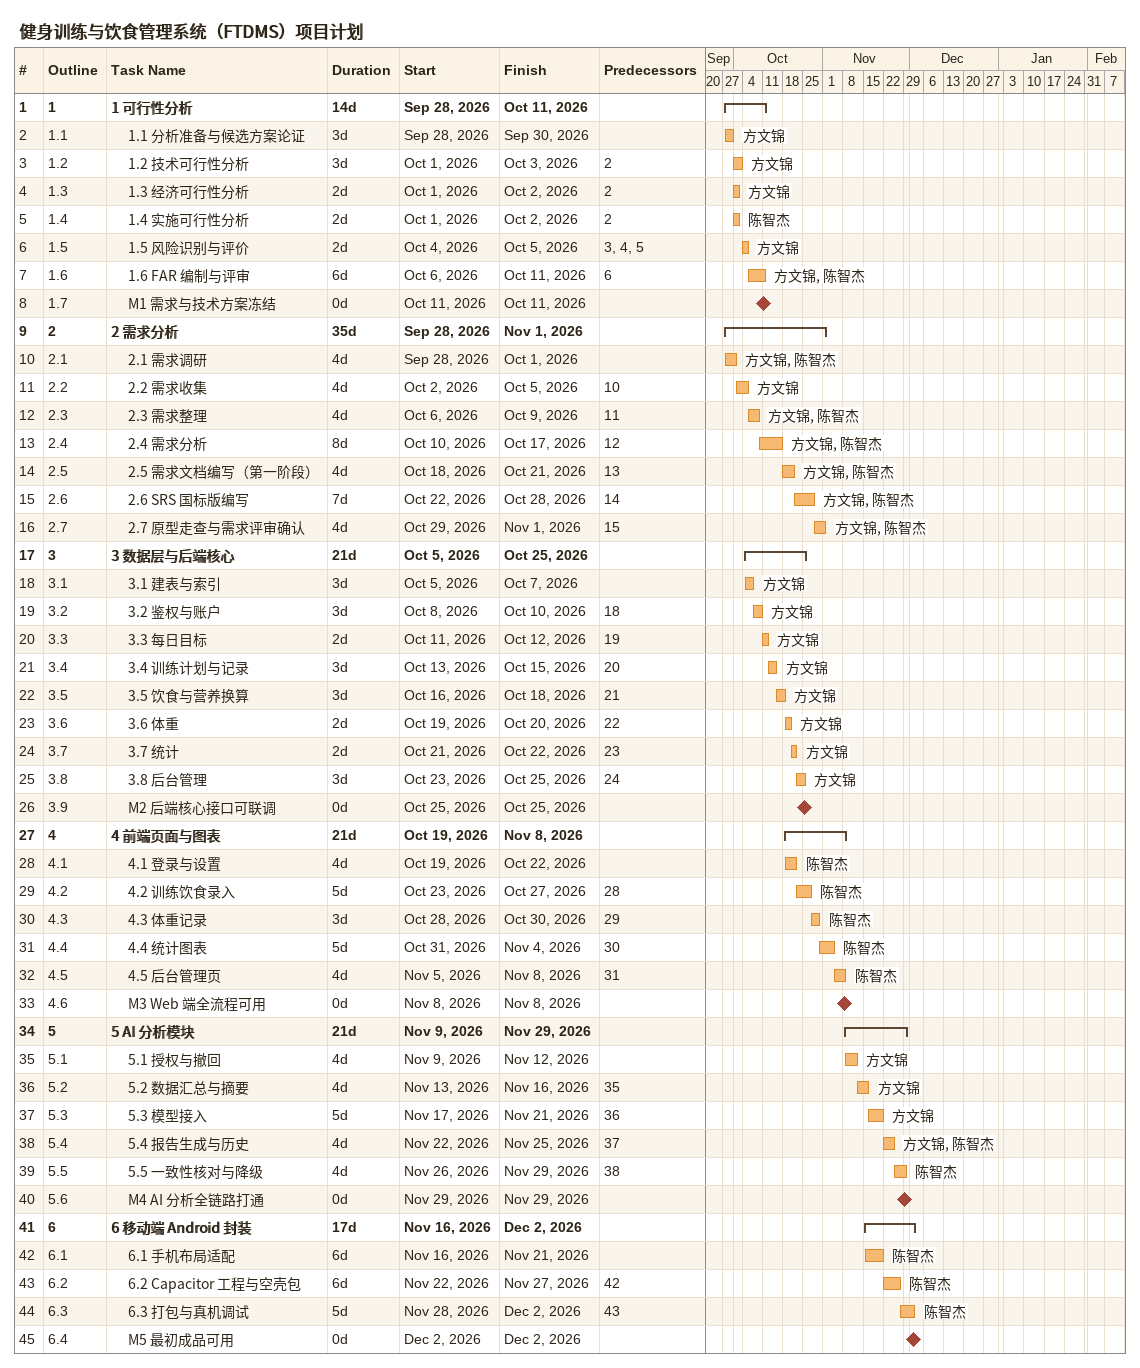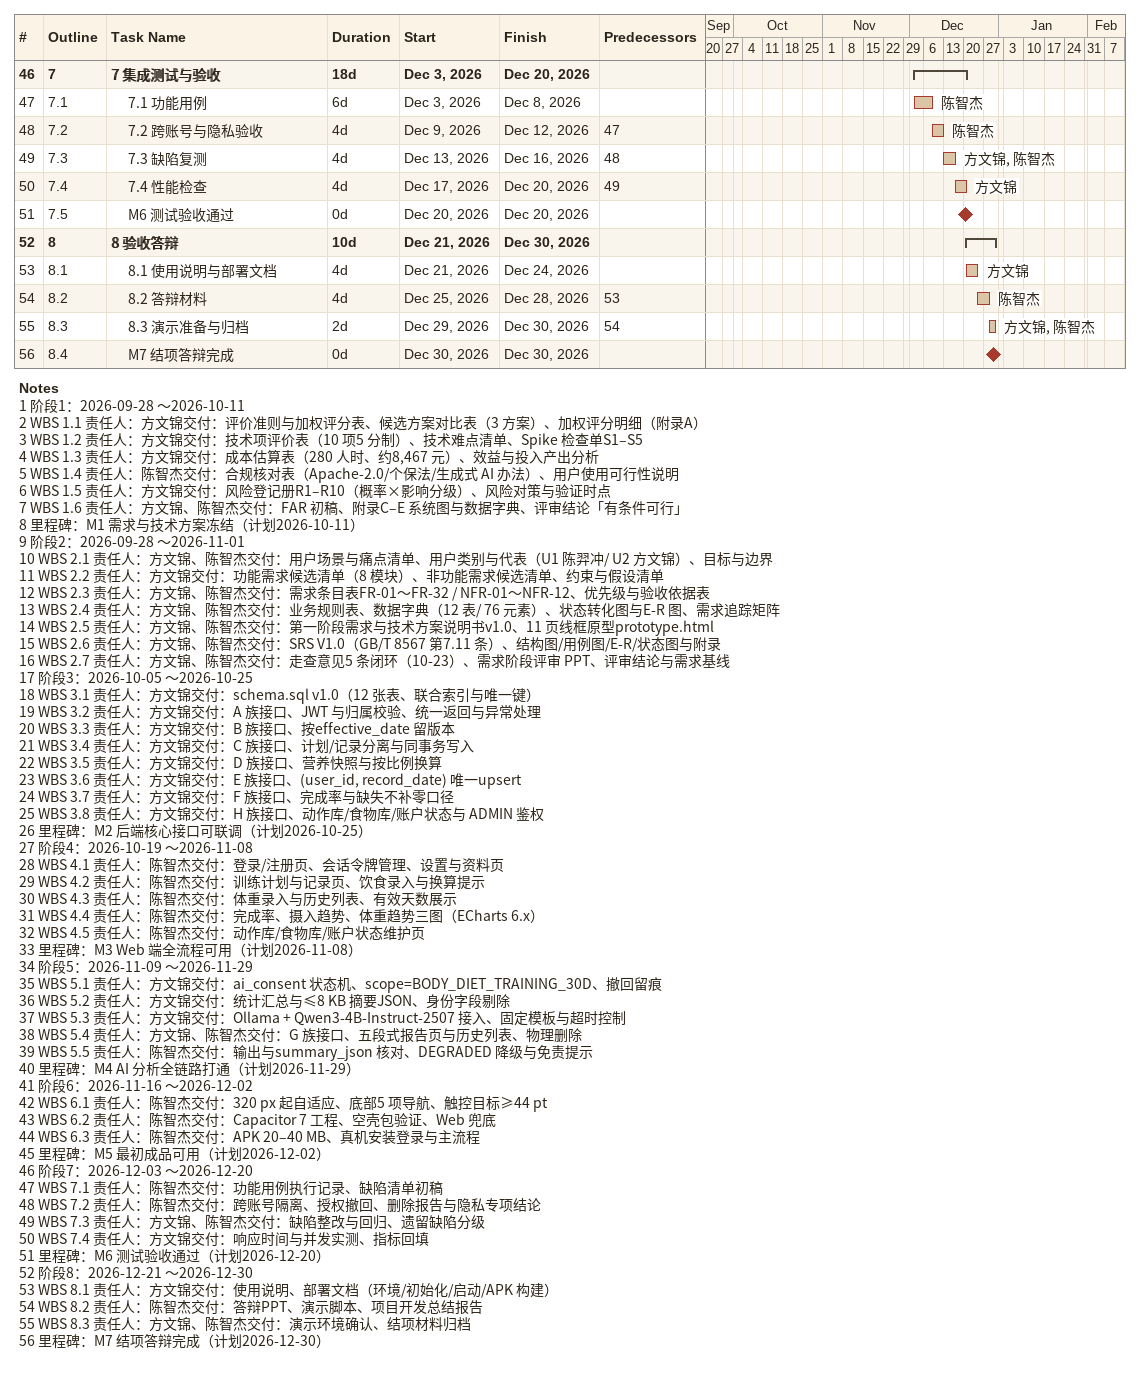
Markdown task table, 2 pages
健身训练与饮食管理系统（FTDMS）项目计划

| ID | WBS | Task | Duration | Start | Finish | Predecessors | Resources |
|---|---|---|---|---|---|---|---|
| 1 | 1 | **1 可行性分析** | 14d | 2026-09-28 | 2026-10-11 |  |  |
| 2 | 1.1 | 1.1 分析准备与候选方案论证 | 3d | 2026-09-28 | 2026-09-30 |  | 方文锦 |
| 3 | 1.2 | 1.2 技术可行性分析 | 3d | 2026-10-01 | 2026-10-03 | 2 | 方文锦 |
| 4 | 1.3 | 1.3 经济可行性分析 | 2d | 2026-10-01 | 2026-10-02 | 2 | 方文锦 |
| 5 | 1.4 | 1.4 实施可行性分析 | 2d | 2026-10-01 | 2026-10-02 | 2 | 陈智杰 |
| 6 | 1.5 | 1.5 风险识别与评价 | 2d | 2026-10-04 | 2026-10-05 | 3, 4, 5 | 方文锦 |
| 7 | 1.6 | 1.6 FAR 编制与评审 | 6d | 2026-10-06 | 2026-10-11 | 6 | 方文锦, 陈智杰 |
| 8 | 1.7 | M1 需求与技术方案冻结 | 0d | 2026-10-11 | 2026-10-11 |  |  |
| 9 | 2 | **2 需求分析** | 35d | 2026-09-28 | 2026-11-01 |  |  |
| 10 | 2.1 | 2.1 需求调研 | 4d | 2026-09-28 | 2026-10-01 |  | 方文锦, 陈智杰 |
| 11 | 2.2 | 2.2 需求收集 | 4d | 2026-10-02 | 2026-10-05 | 10 | 方文锦 |
| 12 | 2.3 | 2.3 需求整理 | 4d | 2026-10-06 | 2026-10-09 | 11 | 方文锦, 陈智杰 |
| 13 | 2.4 | 2.4 需求分析 | 8d | 2026-10-10 | 2026-10-17 | 12 | 方文锦, 陈智杰 |
| 14 | 2.5 | 2.5 需求文档编写（第一阶段） | 4d | 2026-10-18 | 2026-10-21 | 13 | 方文锦, 陈智杰 |
| 15 | 2.6 | 2.6 SRS 国标版编写 | 7d | 2026-10-22 | 2026-10-28 | 14 | 方文锦, 陈智杰 |
| 16 | 2.7 | 2.7 原型走查与需求评审确认 | 4d | 2026-10-29 | 2026-11-01 | 15 | 方文锦, 陈智杰 |
| 17 | 3 | **3 数据层与后端核心** | 21d | 2026-10-05 | 2026-10-25 |  |  |
| 18 | 3.1 | 3.1 建表与索引 | 3d | 2026-10-05 | 2026-10-07 |  | 方文锦 |
| 19 | 3.2 | 3.2 鉴权与账户 | 3d | 2026-10-08 | 2026-10-10 | 18 | 方文锦 |
| 20 | 3.3 | 3.3 每日目标 | 2d | 2026-10-11 | 2026-10-12 | 19 | 方文锦 |
| 21 | 3.4 | 3.4 训练计划与记录 | 3d | 2026-10-13 | 2026-10-15 | 20 | 方文锦 |
| 22 | 3.5 | 3.5 饮食与营养换算 | 3d | 2026-10-16 | 2026-10-18 | 21 | 方文锦 |
| 23 | 3.6 | 3.6 体重 | 2d | 2026-10-19 | 2026-10-20 | 22 | 方文锦 |
| 24 | 3.7 | 3.7 统计 | 2d | 2026-10-21 | 2026-10-22 | 23 | 方文锦 |
| 25 | 3.8 | 3.8 后台管理 | 3d | 2026-10-23 | 2026-10-25 | 24 | 方文锦 |
| 26 | 3.9 | M2 后端核心接口可联调 | 0d | 2026-10-25 | 2026-10-25 |  |  |
| 27 | 4 | **4 前端页面与图表** | 21d | 2026-10-19 | 2026-11-08 |  |  |
| 28 | 4.1 | 4.1 登录与设置 | 4d | 2026-10-19 | 2026-10-22 |  | 陈智杰 |
| 29 | 4.2 | 4.2 训练饮食录入 | 5d | 2026-10-23 | 2026-10-27 | 28 | 陈智杰 |
| 30 | 4.3 | 4.3 体重记录 | 3d | 2026-10-28 | 2026-10-30 | 29 | 陈智杰 |
| 31 | 4.4 | 4.4 统计图表 | 5d | 2026-10-31 | 2026-11-04 | 30 | 陈智杰 |
| 32 | 4.5 | 4.5 后台管理页 | 4d | 2026-11-05 | 2026-11-08 | 31 | 陈智杰 |
| 33 | 4.6 | M3 Web 端全流程可用 | 0d | 2026-11-08 | 2026-11-08 |  |  |
| 34 | 5 | **5 AI 分析模块** | 21d | 2026-11-09 | 2026-11-29 |  |  |
| 35 | 5.1 | 5.1 授权与撤回 | 4d | 2026-11-09 | 2026-11-12 |  | 方文锦 |
| 36 | 5.2 | 5.2 数据汇总与摘要 | 4d | 2026-11-13 | 2026-11-16 | 35 | 方文锦 |
| 37 | 5.3 | 5.3 模型接入 | 5d | 2026-11-17 | 2026-11-21 | 36 | 方文锦 |
| 38 | 5.4 | 5.4 报告生成与历史 | 4d | 2026-11-22 | 2026-11-25 | 37 | 方文锦, 陈智杰 |
| 39 | 5.5 | 5.5 一致性核对与降级 | 4d | 2026-11-26 | 2026-11-29 | 38 | 陈智杰 |
| 40 | 5.6 | M4 AI 分析全链路打通 | 0d | 2026-11-29 | 2026-11-29 |  |  |
| 41 | 6 | **6 移动端 Android 封装** | 17d | 2026-11-16 | 2026-12-02 |  |  |
| 42 | 6.1 | 6.1 手机布局适配 | 6d | 2026-11-16 | 2026-11-21 |  | 陈智杰 |
| 43 | 6.2 | 6.2 Capacitor 工程与空壳包 | 6d | 2026-11-22 | 2026-11-27 | 42 | 陈智杰 |
| 44 | 6.3 | 6.3 打包与真机调试 | 5d | 2026-11-28 | 2026-12-02 | 43 | 陈智杰 |
| 45 | 6.4 | M5 最初成品可用 | 0d | 2026-12-02 | 2026-12-02 |  |  |
| 46 | 7 | **7 集成测试与验收** | 18d | 2026-12-03 | 2026-12-20 |  |  |
| 47 | 7.1 | 7.1 功能用例 | 6d | 2026-12-03 | 2026-12-08 |  | 陈智杰 |
| 48 | 7.2 | 7.2 跨账号与隐私验收 | 4d | 2026-12-09 | 2026-12-12 | 47 | 陈智杰 |
| 49 | 7.3 | 7.3 缺陷复测 | 4d | 2026-12-13 | 2026-12-16 | 48 | 方文锦, 陈智杰 |
| 50 | 7.4 | 7.4 性能检查 | 4d | 2026-12-17 | 2026-12-20 | 49 | 方文锦 |
| 51 | 7.5 | M6 测试验收通过 | 0d | 2026-12-20 | 2026-12-20 |  |  |
| 52 | 8 | **8 验收答辩** | 10d | 2026-12-21 | 2026-12-30 |  |  |
| 53 | 8.1 | 8.1 使用说明与部署文档 | 4d | 2026-12-21 | 2026-12-24 |  | 方文锦 |
| 54 | 8.2 | 8.2 答辩材料 | 4d | 2026-12-25 | 2026-12-28 | 53 | 陈智杰 |
| 55 | 8.3 | 8.3 演示准备与归档 | 2d | 2026-12-29 | 2026-12-30 | 54 | 方文锦, 陈智杰 |
| 56 | 8.4 | M7 结项答辩完成 | 0d | 2026-12-30 | 2026-12-30 |  |  |

Notes
- 1: 阶段 1：2026-09-28 ～ 2026-10-11
- 2: WBS 1.1 责任人：方文锦 交付：评价准则与加权评分表、候选方案对比表（3 方案）、加权评分明细（附录 A）
- 3: WBS 1.2 责任人：方文锦 交付：技术项评价表（10 项 5 分制）、技术难点清单、Spike 检查单 S1–S5
- 4: WBS 1.3 责任人：方文锦 交付：成本估算表（280 人时、约 8,467 元）、效益与投入产出分析
- 5: WBS 1.4 责任人：陈智杰 交付：合规核对表（Apache-2.0/个保法/生成式 AI 办法）、用户使用可行性说明
- 6: WBS 1.5 责任人：方文锦 交付：风险登记册 R1–R10（概率×影响分级）、风险对策与验证时点
- 7: WBS 1.6 责任人：方文锦、陈智杰 交付：FAR 初稿、附录 C–E 系统图与数据字典、评审结论「有条件可行」
- 8: 里程碑：M1 需求与技术方案冻结（计划 2026-10-11）
- 9: 阶段 2：2026-09-28 ～ 2026-11-01
- 10: WBS 2.1 责任人：方文锦、陈智杰 交付：用户场景与痛点清单、用户类别与代表（U1 陈羿冲 / U2 方文锦）、目标与边界
- 11: WBS 2.2 责任人：方文锦 交付：功能需求候选清单（8 模块）、非功能需求候选清单、约束与假设清单
- 12: WBS 2.3 责任人：方文锦、陈智杰 交付：需求条目表 FR-01～FR-32 / NFR-01～NFR-12、优先级与验收依据表
- 13: WBS 2.4 责任人：方文锦、陈智杰 交付：业务规则表、数据字典（12 表 / 76 元素）、状态转化图与 E-R 图、需求追踪矩阵
- 14: WBS 2.5 责任人：方文锦、陈智杰 交付：第一阶段需求与技术方案说明书 v1.0、11 页线框原型 prototype.html
- 15: WBS 2.6 责任人：方文锦、陈智杰 交付：SRS V1.0（GB/T 8567 第 7.11 条）、结构图/用例图/E-R/状态图与附录
- 16: WBS 2.7 责任人：方文锦、陈智杰 交付：走查意见 5 条闭环（10-23）、需求阶段评审 PPT、评审结论与需求基线
- 17: 阶段 3：2026-10-05 ～ 2026-10-25
- 18: WBS 3.1 责任人：方文锦 交付：schema.sql v1.0（12 张表、联合索引与唯一键）
- 19: WBS 3.2 责任人：方文锦 交付：A 族接口、JWT 与归属校验、统一返回与异常处理
- 20: WBS 3.3 责任人：方文锦 交付：B 族接口、按 effective_date 留版本
- 21: WBS 3.4 责任人：方文锦 交付：C 族接口、计划/记录分离与同事务写入
- 22: WBS 3.5 责任人：方文锦 交付：D 族接口、营养快照与按比例换算
- 23: WBS 3.6 责任人：方文锦 交付：E 族接口、(user_id, record_date) 唯一 upsert
- 24: WBS 3.7 责任人：方文锦 交付：F 族接口、完成率与缺失不补零口径
- 25: WBS 3.8 责任人：方文锦 交付：H 族接口、动作库/食物库/账户状态与 ADMIN 鉴权
- 26: 里程碑：M2 后端核心接口可联调（计划 2026-10-25）
- 27: 阶段 4：2026-10-19 ～ 2026-11-08
- 28: WBS 4.1 责任人：陈智杰 交付：登录/注册页、会话令牌管理、设置与资料页
- 29: WBS 4.2 责任人：陈智杰 交付：训练计划与记录页、饮食录入与换算提示
- 30: WBS 4.3 责任人：陈智杰 交付：体重录入与历史列表、有效天数展示
- 31: WBS 4.4 责任人：陈智杰 交付：完成率、摄入趋势、体重趋势三图（ECharts 6.x）
- 32: WBS 4.5 责任人：陈智杰 交付：动作库/食物库/账户状态维护页
- 33: 里程碑：M3 Web 端全流程可用（计划 2026-11-08）
- 34: 阶段 5：2026-11-09 ～ 2026-11-29
- 35: WBS 5.1 责任人：方文锦 交付：ai_consent 状态机、scope=BODY_DIET_TRAINING_30D、撤回留痕
- 36: WBS 5.2 责任人：方文锦 交付：统计汇总与 ≤8 KB 摘要 JSON、身份字段剔除
- 37: WBS 5.3 责任人：方文锦 交付：Ollama + Qwen3-4B-Instruct-2507 接入、固定模板与超时控制
- 38: WBS 5.4 责任人：方文锦、陈智杰 交付：G 族接口、五段式报告页与历史列表、物理删除
- 39: WBS 5.5 责任人：陈智杰 交付：输出与 summary_json 核对、DEGRADED 降级与免责提示
- 40: 里程碑：M4 AI 分析全链路打通（计划 2026-11-29）
- 41: 阶段 6：2026-11-16 ～ 2026-12-02
- 42: WBS 6.1 责任人：陈智杰 交付：320 px 起自适应、底部 5 项导航、触控目标 ≥44 pt
- 43: WBS 6.2 责任人：陈智杰 交付：Capacitor 7 工程、空壳包验证、Web 兜底
- 44: WBS 6.3 责任人：陈智杰 交付：APK 20–40 MB、真机安装登录与主流程
- 45: 里程碑：M5 最初成品可用（计划 2026-12-02）
- 46: 阶段 7：2026-12-03 ～ 2026-12-20
- 47: WBS 7.1 责任人：陈智杰 交付：功能用例执行记录、缺陷清单初稿
- 48: WBS 7.2 责任人：陈智杰 交付：跨账号隔离、授权撤回、删除报告与隐私专项结论
- 49: WBS 7.3 责任人：方文锦、陈智杰 交付：缺陷整改与回归、遗留缺陷分级
- 50: WBS 7.4 责任人：方文锦 交付：响应时间与并发实测、指标回填
- 51: 里程碑：M6 测试验收通过（计划 2026-12-20）
- 52: 阶段 8：2026-12-21 ～ 2026-12-30
- 53: WBS 8.1 责任人：方文锦 交付：使用说明、部署文档（环境/初始化/启动/APK 构建）
- 54: WBS 8.2 责任人：陈智杰 交付：答辩 PPT、演示脚本、项目开发总结报告
- 55: WBS 8.3 责任人：方文锦、陈智杰 交付：演示环境确认、结项材料归档
- 56: 里程碑：M7 结项答辩完成（计划 2026-12-30）
